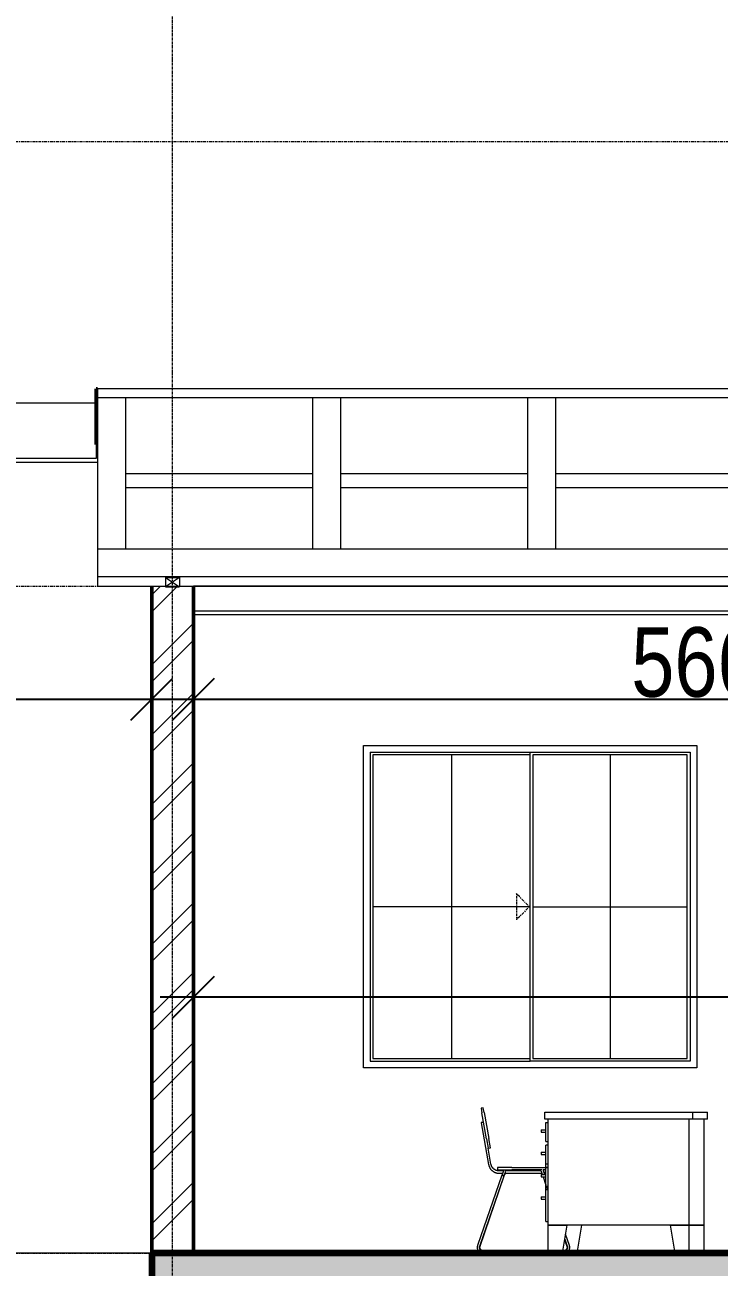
# Model space of a CAD drawing. Header units: millimetres. Extents: x -35190 to 411743, y -233114 to 23872.
# Drawn here: x 103382 to 107133, y -212861 to -206156 of the extents above; entities that cross this region are included whole.
import ezdxf

# ---------------------------------------------------------------- set-up
doc = ezdxf.new("R2010")
doc.units = ezdxf.units.MM
doc.linetypes.add('Centre', pattern=[31.75, 6.35, -4.7625, 15.875, -4.7625])
doc.linetypes.add('Grid Line', pattern=[22.225, 12.7, -3.175, 3.175, -3.175])
for name, color, linetype, lineweight in [('A-ANNO-DIMS', 211, 'Continuous', 9), ('A-DETL-GENF', 92, 'Continuous', 18), ('A-DETL-THIN', 151, 'Continuous', 18), ('A-FLOR-LEVL', 51, 'Continuous', 18), ('A-GLAZ', 151, 'Continuous', 18), ('A-ROOF', 132, 'Continuous', 18), ('A-WALL', 113, 'Continuous', 18), ('A-WALL-PATT', 111, 'Continuous', 18), ('I-FURN', 30, 'Continuous', 18), ('S-GRID', 1, 'Continuous', 9)]:
    doc.layers.add(name, color=color, linetype=linetype, lineweight=lineweight)
doc.styles.add('Arial_3', font='arial.ttf', dxfattribs={"width": 0.8, "height": 375})
doc.dimstyles.new('main_4_5mm', dxfattribs={"dimscale": 304.8, "dimtxt": 382.597275, "dimasz": 0.738189, "dimexe": 0.590551, "dimexo": 0.0625, "dimgap": 0.024606, "dimtad": 1, "dimdec": 0, "dimzin": 0, "dimdsep": 46, "dimtxsty": 'Arial_3', "dimblk1": 'OBLIQUE', "dimblk2": 'OBLIQUE', "dimsah": 1, "dimcen": 0.09, "dimdle": 0.590551, "dimazin": 0, "dimtfac": 1, "dimtdec": 4, "dimtix": 1, "dimtmove": 0, "dimatfit": 3, "dimfxl": 0.590551, "dimfxlon": 1, "dimtvp": 1, "dimtolj": 1, "dimtzin": 0, "dimarcsym": 2})

# ---------------------------------------------------------------- blocks, each defined once
blk = doc.blocks.new('Sliding - 2L - SL1_8 X 1_8-417365-Section 3')
at = {"layer": 'A-GLAZ'}
for p, q in [((-7715.1, 3154), (-7715.1, 1486)), ((-7715.1, 3154), (-6851.1, 3154)), ((-6851.1, 1486), (-6851.1, 3154)), ((-6851.1, 3154), (-5987.1, 3154)), ((-5987.1, 3154), (-5987.1, 1486)), ((-7700.1, 3139), (-7700.1, 1501)), ((-6851.1, 3139), (-7700.1, 3139)), ((-7275.6, 3139), (-7275.6, 1501)), ((-6836, 3138.9), (-6836, 1501.1)), ((-6002.2, 3138.9), (-6836, 3138.9)), ((-6419.1, 3138.9), (-6419.1, 1501.1)), ((-6002.2, 1501.1), (-6002.2, 3138.9)), ((-6854.9, 2320), (-7700.1, 2320)), ((-6836, 2320), (-6002.2, 2320)), ((-7715.1, 1486), (-6851.1, 1486)), ((-7700.1, 1501), (-6851.1, 1501)), ((-5987.1, 1486), (-6851.1, 1486)), ((-6836, 1501.1), (-6002.2, 1501.1))]:
    blk.add_line(p, q, dxfattribs=at)
at = {"layer": 'A-GLAZ', "linetype": 'Centre'}
for p, q in [((-6854.9, 2320), (-6925.6, 2390.7)), ((-6925.6, 2390.7), (-6925.6, 2249.3)), ((-6854.9, 2320), (-6925.6, 2249.3))]:
    blk.add_line(p, q, dxfattribs=at)
blk = doc.blocks.new('M_Chair-Stacking - M_Chair-Stacking-V72-Section 3')
at = {"layer": 'I-FURN'}
for p, q in [((23942.8, 8377.5), (23940.6, 8371.1)), ((23942.8, 8377.5), (23940.6, 8371.1)), ((23952.6, 8367), (23954.8, 8373.4)), ((23952.6, 8367), (23954.8, 8373.4)), ((24171.8, 8375.5), (24170.3, 8379.7)), ((24273.2, 7950), (24274.5, 7950))]:
    blk.add_line(p, q, dxfattribs=at)
at = {"layer": 'I-FURN', "flags": 128}
for points in [[(23868.7, 8429), (23869.1, 8426.8), (23869.7, 8424.6), (23870.3, 8422.4), (23871, 8420.2), (23871.8, 8418), (23872.7, 8415.9), (23873.6, 8413.9), (23874.7, 8411.8), (23875.8, 8409.8), (23877, 8407.9), (23878.3, 8406), (23879.6, 8404.2), (23881, 8402.4), (23882.5, 8400.6), (23884.1, 8399), (23885.7, 8397.4), (23887.4, 8395.8), (23889.2, 8394.4), (23891, 8393), (23892.9, 8391.7), (23894.8, 8390.4), (23896.7, 8389.2), (23898.8, 8388.2), (23900.8, 8387.2), (23902.9, 8386.2), (23905, 8385.4), (23907.2, 8384.6), (23909.4, 8384), (23911.6, 8383.4), (23913.8, 8382.9), (23916.1, 8382.5), (23918.3, 8382.2), (23920.6, 8382), (23922.9, 8381.8), (23925, 8381.8)], [(23868.7, 8429), (23869.1, 8426.8), (23869.7, 8424.6), (23870.3, 8422.4), (23871, 8420.2), (23871.8, 8418), (23872.7, 8415.9), (23873.6, 8413.9), (23874.7, 8411.8), (23875.8, 8409.8), (23877, 8407.9), (23878.3, 8406), (23879.6, 8404.2), (23881, 8402.4), (23882.5, 8400.6), (23884.1, 8399), (23885.7, 8397.4), (23887.4, 8395.8), (23889.2, 8394.4), (23891, 8393), (23892.9, 8391.7), (23894.8, 8390.4), (23896.7, 8389.2), (23898.8, 8388.2), (23900.8, 8387.2), (23902.9, 8386.2), (23905, 8385.4), (23907.2, 8384.6), (23909.4, 8384), (23911.6, 8383.4), (23913.8, 8382.9), (23916.1, 8382.5), (23918.3, 8382.2), (23920.6, 8382), (23922.9, 8381.8), (23925, 8381.8)], [(23944.3, 8382), (23944.1, 8381.3), (23943.8, 8380.6), (23943.6, 8379.8), (23943.3, 8379.1), (23943.1, 8378.4), (23942.8, 8377.7), (23942.8, 8377.5)], [(23942.8, 8377.5), (23943, 8378.2), (23943.3, 8378.9), (23943.5, 8379.7), (23943.8, 8380.4), (23944, 8381.1), (23944.2, 8381.8)], [(23949, 8395.5), (23948.9, 8395.5), (23948.9, 8395.5), (23948.9, 8395.4), (23948.9, 8395.3), (23948.8, 8395.2), (23948.8, 8395), (23948.7, 8394.8), (23948.6, 8394.6)], [(23948.6, 8394.5), (23948.7, 8394.8), (23948.8, 8394.9), (23948.8, 8395.1), (23948.9, 8395.3), (23948.9, 8395.4), (23948.9, 8395.4), (23948.9, 8395.5), (23949, 8395.5)], [(23949, 8395.5), (23949, 8395.8), (23949.1, 8396), (23949.2, 8396.2), (23949.4, 8396.4)], [(23954.7, 8399.8), (23955, 8399.8), (23955.2, 8399.8), (23955.5, 8399.8), (23955.7, 8399.8), (23956, 8399.7), (23956.2, 8399.7), (23956.5, 8399.6), (23956.7, 8399.6), (23957, 8399.5), (23957, 8399.5)], [(23957, 8399.5), (23957.3, 8399.4), (23957.5, 8399.3), (23957.7, 8399.2), (23958, 8399.1), (23958.2, 8398.9), (23958.4, 8398.8), (23958.6, 8398.7), (23958.8, 8398.5), (23959, 8398.4), (23959.1, 8398.3)], [(23957.2, 8380.4), (23957.4, 8381), (23957.6, 8381.7)], [(23957.7, 8381.9), (23957.5, 8381.2), (23957.3, 8380.6)], [(24158.1, 8376.2), (24157.8, 8377.2), (24157.4, 8378.1), (24157.1, 8379), (24156.8, 8379.8), (24156.5, 8380.7), (24156.2, 8381.5)], [(24156.3, 8381.5), (24156.5, 8380.8), (24156.7, 8380.1), (24157, 8379.4), (24157.2, 8378.7), (24157.5, 8378), (24157.7, 8377.2), (24158, 8376.5), (24158.2, 8375.8), (24158.3, 8375.6)], [(24163.8, 8398.5), (24163.9, 8398.3), (24164, 8398.1), (24164.1, 8397.8), (24164.1, 8397.7)], [(24164.7, 8395.9), (24164.6, 8396.3), (24164.5, 8396.5), (24164.5, 8396.8), (24164.4, 8397), (24164.3, 8397.2), (24164.3, 8397.4), (24164.2, 8397.5), (24164.2, 8397.6), (24164.1, 8397.7), (24164.1, 8397.7), (24164.1, 8397.7)], [(24164.1, 8397.7), (24164.1, 8397.7), (24164.1, 8397.7), (24164.2, 8397.6), (24164.2, 8397.4), (24164.3, 8397.3), (24164.4, 8397.1), (24164.4, 8396.8), (24164.5, 8396.5), (24164.6, 8396.2), (24164.8, 8395.9)], [(24165.2, 8394.6), (24165.4, 8394.1), (24165.6, 8393.6), (24165.7, 8393), (24165.9, 8392.4), (24166.2, 8391.8), (24166.4, 8391.1), (24166.6, 8390.5), (24166.9, 8389.8), (24167.1, 8389), (24167.4, 8388.3), (24167.6, 8387.5), (24167.9, 8386.7), (24168.2, 8385.9), (24168.5, 8385), (24168.8, 8384.2), (24169.1, 8383.3), (24169.4, 8382.4), (24169.7, 8381.5), (24170, 8380.6), (24170.3, 8379.7), (24170.6, 8378.8), (24171, 8377.8), (24171.3, 8376.9), (24171.6, 8375.9)], [(24170.3, 8379.7), (24170, 8380.5), (24169.8, 8381.2), (24169.6, 8381.9), (24169.3, 8382.6), (24169.1, 8383.3), (24168.8, 8384), (24168.6, 8384.7), (24168.4, 8385.4), (24168.1, 8386.1), (24167.9, 8386.7), (24167.7, 8387.4), (24167.4, 8388.1), (24167.2, 8388.7), (24167, 8389.3), (24166.8, 8389.9), (24166.6, 8390.5), (24166.4, 8391.1), (24166.2, 8391.6), (24166, 8392.1), (24165.9, 8392.7), (24165.7, 8393.1), (24165.5, 8393.6), (24165.4, 8394.1), (24165.2, 8394.5)], [(23957, 8379.9), (23956.8, 8379.2), (23956.6, 8378.5), (23956.3, 8377.8), (23956.1, 8377.1), (23955.8, 8376.4), (23955.6, 8375.7), (23955.3, 8375), (23955.1, 8374.3), (23954.9, 8373.6), (23954.8, 8373.4)], [(23954.8, 8373.4), (23955, 8374.1), (23955.3, 8374.8), (23955.5, 8375.5), (23955.8, 8376.2), (23956, 8377), (23956.3, 8377.7), (23956.5, 8378.4), (23956.7, 8379), (23957, 8379.7)], [(23808.7, 7992.2), (23808.3, 7991), (23807.9, 7989.8), (23807.6, 7988.5), (23807.4, 7987.3), (23807.2, 7986), (23807, 7984.8), (23806.9, 7983.5), (23806.9, 7982.2), (23806.9, 7980.9), (23807, 7979.7), (23807.1, 7978.4), (23807.2, 7977.2), (23807.4, 7975.9), (23807.7, 7974.7), (23808, 7973.4), (23808.4, 7972.2), (23808.8, 7971), (23809.2, 7969.8), (23809.7, 7968.7), (23810.3, 7967.5), (23810.9, 7966.4), (23811.5, 7965.3), (23812.2, 7964.2), (23812.9, 7963.2), (23813.7, 7962.2), (23814.5, 7961.2), (23815.3, 7960.2), (23816.2, 7959.3), (23817.1, 7958.4), (23818.1, 7957.6), (23819, 7956.8), (23820.1, 7956), (23821.1, 7955.3), (23822.2, 7954.6), (23823.3, 7954), (23823.5, 7953.8)], [(24275.2, 7950), (24276.5, 7950), (24277.7, 7950.1), (24279, 7950.2), (24280.2, 7950.4), (24281.5, 7950.6), (24282.7, 7950.9), (24284, 7951.2), (24285.2, 7951.6), (24286.4, 7952), (24287.6, 7952.5), (24288.7, 7953), (24289.9, 7953.6), (24291, 7954.2), (24292.1, 7954.8), (24293.1, 7955.5), (24294.2, 7956.3), (24295.2, 7957.1), (24296.1, 7957.9), (24297.1, 7958.7), (24298, 7959.6), (24298.8, 7960.6), (24299.7, 7961.5), (24300.5, 7962.5), (24301.2, 7963.5), (24301.9, 7964.6), (24302.6, 7965.7), (24303.2, 7966.8), (24303.8, 7967.9), (24304.3, 7969.1), (24304.8, 7970.2), (24305.2, 7971.4), (24305.6, 7972.6), (24305.9, 7973.9), (24306.2, 7975.1), (24306.5, 7976.4), (24306.7, 7977.6), (24306.8, 7978.9), (24306.9, 7980.1), (24306.9, 7981.4), (24306.9, 7982.7), (24306.9, 7983.9), (24306.8, 7985.2), (24306.6, 7986.5), (24306.4, 7987.7), (24306.1, 7989), (24305.8, 7990.2), (24305.4, 7991.4), (24305.2, 7992.2)], [(23824.4, 7953.4), (23825.5, 7952.8), (23826.7, 7952.3), (23827.9, 7951.9), (23829.1, 7951.5), (23830.3, 7951.1), (23831.5, 7950.8), (23832.8, 7950.5), (23834, 7950.3), (23835.3, 7950.2), (23836.6, 7950.1), (23837.8, 7950), (23838.6, 7950)], [(23828.8, 7952.3), (23830, 7951.8), (23831.2, 7951.4), (23832.5, 7951.1), (23833.7, 7950.8), (23834.9, 7950.5), (23836.2, 7950.3), (23837.5, 7950.2), (23838.6, 7950.1)], [(24275.7, 7950.1), (24277, 7950.2), (24278.2, 7950.4), (24279.5, 7950.6), (24280.7, 7950.9), (24282, 7951.2), (24283.2, 7951.6), (24284.4, 7952), (24285.5, 7952.5)]]:
    blk.add_lwpolyline(points, dxfattribs=at)
blk = doc.blocks.new('M_Chair-Stacking - M_Chair-Stacking-V73-Section 3')
at = {"layer": 'I-FURN'}
for p, q in [((23942.8, 8377.5), (23940.6, 8371.1)), ((23942.8, 8377.5), (23940.6, 8371.1)), ((23952.6, 8367), (23954.8, 8373.4)), ((23952.6, 8367), (23954.8, 8373.4)), ((24171.8, 8375.5), (24170.3, 8379.7))]:
    blk.add_line(p, q, dxfattribs=at)
at = {"layer": 'I-FURN', "flags": 128}
for points in [[(23868.7, 8429), (23869.1, 8426.8), (23869.7, 8424.6), (23870.3, 8422.4), (23871, 8420.2), (23871.8, 8418), (23872.7, 8415.9), (23873.6, 8413.9), (23874.7, 8411.8), (23875.8, 8409.8), (23877, 8407.9), (23878.3, 8406), (23879.6, 8404.2), (23881, 8402.4), (23882.5, 8400.6), (23884.1, 8399), (23885.7, 8397.4), (23887.4, 8395.8), (23889.2, 8394.4), (23891, 8393), (23892.9, 8391.7), (23894.8, 8390.4), (23896.7, 8389.2), (23898.8, 8388.2), (23900.8, 8387.2), (23902.9, 8386.2), (23905, 8385.4), (23907.2, 8384.6), (23909.4, 8384), (23911.6, 8383.4), (23913.8, 8382.9), (23916.1, 8382.5), (23918.3, 8382.2), (23920.6, 8382), (23922.9, 8381.8), (23925, 8381.8)], [(23868.7, 8429), (23869.1, 8426.8), (23869.7, 8424.6), (23870.3, 8422.4), (23871, 8420.2), (23871.8, 8418), (23872.7, 8415.9), (23873.6, 8413.9), (23874.7, 8411.8), (23875.8, 8409.8), (23877, 8407.9), (23878.3, 8406), (23879.6, 8404.2), (23881, 8402.4), (23882.5, 8400.6), (23884.1, 8399), (23885.7, 8397.4), (23887.4, 8395.8), (23889.2, 8394.4), (23891, 8393), (23892.9, 8391.7), (23894.8, 8390.4), (23896.7, 8389.2), (23898.8, 8388.2), (23900.8, 8387.2), (23902.9, 8386.2), (23905, 8385.4), (23907.2, 8384.6), (23909.4, 8384), (23911.6, 8383.4), (23913.8, 8382.9), (23916.1, 8382.5), (23918.3, 8382.2), (23920.6, 8382), (23922.9, 8381.8), (23925, 8381.8)], [(23944.3, 8382), (23944.1, 8381.3), (23943.8, 8380.6), (23943.6, 8379.8), (23943.3, 8379.1), (23943.1, 8378.4), (23942.8, 8377.7), (23942.8, 8377.5)], [(23942.8, 8377.5), (23943, 8378.2), (23943.3, 8378.9), (23943.5, 8379.7), (23943.8, 8380.4), (23944, 8381.1), (23944.2, 8381.8)], [(23949, 8395.5), (23948.9, 8395.5), (23948.9, 8395.5), (23948.9, 8395.4), (23948.9, 8395.3), (23948.8, 8395.2), (23948.8, 8395), (23948.7, 8394.8), (23948.6, 8394.6)], [(23948.6, 8394.5), (23948.7, 8394.8), (23948.8, 8394.9), (23948.8, 8395.1), (23948.9, 8395.3), (23948.9, 8395.4), (23948.9, 8395.4), (23948.9, 8395.5), (23949, 8395.5)], [(23949, 8395.5), (23949, 8395.8), (23949.1, 8396), (23949.2, 8396.2), (23949.4, 8396.4)], [(23954.7, 8399.8), (23955, 8399.8), (23955.2, 8399.8), (23955.5, 8399.8), (23955.7, 8399.8), (23956, 8399.7), (23956.2, 8399.7), (23956.5, 8399.6), (23956.7, 8399.6), (23957, 8399.5), (23957, 8399.5)], [(23957, 8399.5), (23957.3, 8399.4), (23957.5, 8399.3), (23957.7, 8399.2), (23958, 8399.1), (23958.2, 8398.9), (23958.4, 8398.8), (23958.6, 8398.7), (23958.8, 8398.5), (23959, 8398.4), (23959.1, 8398.3)], [(23957.2, 8380.4), (23957.4, 8381), (23957.6, 8381.7)], [(23957.7, 8381.9), (23957.5, 8381.2), (23957.3, 8380.6)], [(24158.1, 8376.2), (24157.8, 8377.2), (24157.4, 8378.1), (24157.1, 8379), (24156.8, 8379.8), (24156.5, 8380.7), (24156.2, 8381.5)], [(24156.3, 8381.5), (24156.5, 8380.8), (24156.7, 8380.1), (24157, 8379.4), (24157.2, 8378.7), (24157.5, 8378), (24157.7, 8377.2), (24158, 8376.5), (24158.2, 8375.8), (24158.3, 8375.6)], [(24163.8, 8398.5), (24163.9, 8398.3), (24164, 8398.1), (24164.1, 8397.8), (24164.1, 8397.7)], [(24164.7, 8395.9), (24164.6, 8396.3), (24164.5, 8396.5), (24164.5, 8396.8), (24164.4, 8397), (24164.3, 8397.2), (24164.3, 8397.4), (24164.2, 8397.5), (24164.2, 8397.6), (24164.1, 8397.7), (24164.1, 8397.7), (24164.1, 8397.7)], [(24164.1, 8397.7), (24164.1, 8397.7), (24164.1, 8397.7), (24164.2, 8397.6), (24164.2, 8397.4), (24164.3, 8397.3), (24164.4, 8397.1), (24164.4, 8396.8), (24164.5, 8396.5), (24164.6, 8396.2), (24164.8, 8395.9)], [(24165.2, 8394.6), (24165.4, 8394.1), (24165.6, 8393.6), (24165.7, 8393), (24165.9, 8392.4), (24166.2, 8391.8), (24166.4, 8391.1), (24166.6, 8390.5), (24166.9, 8389.8), (24167.1, 8389), (24167.4, 8388.3), (24167.6, 8387.5), (24167.9, 8386.7), (24168.2, 8385.9), (24168.5, 8385), (24168.8, 8384.2), (24169.1, 8383.3), (24169.4, 8382.4), (24169.7, 8381.5), (24170, 8380.6), (24170.3, 8379.7), (24170.6, 8378.8), (24171, 8377.8), (24171.3, 8376.9), (24171.6, 8375.9)], [(24170.3, 8379.7), (24170, 8380.5), (24169.8, 8381.2), (24169.6, 8381.9), (24169.3, 8382.6), (24169.1, 8383.3), (24168.8, 8384), (24168.6, 8384.7), (24168.4, 8385.4), (24168.1, 8386.1), (24167.9, 8386.7), (24167.7, 8387.4), (24167.4, 8388.1), (24167.2, 8388.7), (24167, 8389.3), (24166.8, 8389.9), (24166.6, 8390.5), (24166.4, 8391.1), (24166.2, 8391.6), (24166, 8392.1), (24165.9, 8392.7), (24165.7, 8393.1), (24165.5, 8393.6), (24165.4, 8394.1), (24165.2, 8394.5)], [(23957, 8379.9), (23956.8, 8379.2), (23956.6, 8378.5), (23956.3, 8377.8), (23956.1, 8377.1), (23955.8, 8376.4), (23955.6, 8375.7), (23955.3, 8375), (23955.1, 8374.3), (23954.9, 8373.6), (23954.8, 8373.4)], [(23954.8, 8373.4), (23955, 8374.1), (23955.3, 8374.8), (23955.5, 8375.5), (23955.8, 8376.2), (23956, 8377), (23956.3, 8377.7), (23956.5, 8378.4), (23956.7, 8379), (23957, 8379.7)], [(23808.7, 7992.2), (23808.3, 7991), (23807.9, 7989.8), (23807.6, 7988.5), (23807.4, 7987.3), (23807.2, 7986), (23807, 7984.8), (23806.9, 7983.5), (23806.9, 7982.2), (23806.9, 7980.9), (23807, 7979.7), (23807.1, 7978.4), (23807.2, 7977.2), (23807.4, 7975.9), (23807.7, 7974.7), (23808, 7973.4), (23808.4, 7972.2), (23808.8, 7971), (23809.2, 7969.8), (23809.7, 7968.7), (23810.3, 7967.5), (23810.9, 7966.4), (23811.5, 7965.3), (23812.2, 7964.2), (23812.9, 7963.2), (23813.7, 7962.2), (23814.5, 7961.2), (23815.3, 7960.2), (23816.2, 7959.3), (23817.1, 7958.4), (23818.1, 7957.6), (23819, 7956.8), (23820.1, 7956), (23821.1, 7955.3), (23822.2, 7954.6), (23823.3, 7954), (23823.5, 7953.8)], [(23824.4, 7953.4), (23825.5, 7952.8), (23826.7, 7952.3), (23827.9, 7951.9), (23829.1, 7951.5), (23830.3, 7951.1), (23831.5, 7950.8), (23832.8, 7950.5), (23834, 7950.3), (23835.3, 7950.2), (23836.6, 7950.1), (23837.8, 7950), (23838.6, 7950)], [(23828.8, 7952.3), (23830, 7951.8), (23831.2, 7951.4), (23832.5, 7951.1), (23833.7, 7950.8), (23834.9, 7950.5), (23836.2, 7950.3), (23837.5, 7950.2), (23838.6, 7950.1)]]:
    blk.add_lwpolyline(points, dxfattribs=at)
blk = doc.blocks.new('M_Desk - 1525 x 762mm 2-V77-Section 3')
at = {"layer": 'I-FURN'}
for p, q in [((24171.6, 8712), (24971.7, 8712)), ((24171.6, 8673.9), (24171.6, 8712)), ((24971.7, 8673.9), (24171.6, 8673.9)), ((24178, 8552.9), (24178, 8654.9)), ((24178, 8654.9), (24190.7, 8654.9)), ((24190.7, 8102), (24190.7, 8673.9)), ((24952.7, 8102), (24952.7, 8673.9)), ((24971.7, 8673.9), (24971.7, 8712)), ((24152.6, 8616.8), (24178, 8616.8)), ((24152.6, 8616.8), (24152.6, 8604.1)), ((24152.6, 8604.1), (24178, 8604.1)), ((24178, 8552.9), (24190.7, 8552.9)), ((24178, 8534.2), (24190.7, 8534.2)), ((24178, 8432.2), (24178, 8533.8)), ((24190.7, 8533.8), (24178, 8533.8)), ((24152.6, 8496.1), (24178, 8496.1)), ((24152.6, 8496.1), (24152.6, 8483.4)), ((24152.6, 8483.4), (24178, 8483.4)), ((24178, 8413.2), (24178, 8432.2)), ((24178, 8432.2), (24190.7, 8432.2)), ((24178, 8311.5), (24178, 8413.1)), ((24190.7, 8413.1), (24178, 8413.1)), ((24152.6, 8375.5), (24178, 8375.5)), ((24152.6, 8375.5), (24152.6, 8362.8)), ((24152.6, 8362.8), (24178, 8362.8)), ((24152.6, 8254.8), (24178, 8254.8)), ((24152.6, 8254.8), (24152.6, 8242.1)), ((24178, 8292.5), (24178, 8311.5)), ((24178, 8311.5), (24190.7, 8311.5)), ((24178, 8121.1), (24178, 8292.5)), ((24190.7, 8292.5), (24178, 8292.5)), ((24152.6, 8242.1), (24178, 8242.1)), ((24178, 8121.1), (24190.7, 8121.1)), ((24190.7, 7950), (24190.7, 8102)), ((24190.7, 8102), (24292.3, 8102)), ((24952.7, 8102), (24190.7, 8102)), ((24266.9, 7950), (24292.3, 8102)), ((24876.5, 7950), (24851.1, 8102)), ((24851.1, 8102), (24952.7, 8102)), ((24952.7, 7950), (24952.7, 8102))]:
    blk.add_line(p, q, dxfattribs=at)
blk = doc.blocks.new('M_Desk - 1525 x 762mm 2-V78-Section 3')
at = {"layer": 'I-FURN'}
for p, q in [((24971.7, 8712), (25051.7, 8712)), ((25051.7, 8673.9), (24971.7, 8673.9)), ((25032.7, 8102), (25032.7, 8673.9)), ((25051.7, 8673.9), (25051.7, 8712)), ((24346.9, 7950), (24372.3, 8102)), ((24952.7, 8102), (25032.7, 8102)), ((25032.7, 8102), (24952.7, 8102)), ((25032.7, 7950), (25032.7, 8102)), ((24270.7, 7962.7), (24270.7, 7972.3)), ((24956.5, 7950), (24952.7, 7972.3))]:
    blk.add_line(p, q, dxfattribs=at)
blk = doc.blocks.new('M_Chair-Stacking - M_Chair-Stacking-V81-Section 3')
at = {"layer": 'I-FURN'}
for p, q in [((23839.9, 8734.7), (23828, 8732.7)), ((23828, 8732.7), (23832.4, 8707.6)), ((23844.3, 8709.7), (23839.9, 8734.7)), ((23841.3, 8657.6), (23828.8, 8655.4)), ((23828.8, 8655.4), (23829.1, 8653.7)), ((23841.6, 8656), (23829.1, 8653.7)), ((23829.1, 8653.7), (23868.7, 8429)), ((23857.3, 8566.9), (23832.4, 8707.6)), ((23844.3, 8709.7), (23869.1, 8569)), ((23857.3, 8566.9), (23866.1, 8516.9)), ((23866.1, 8516.9), (23877.9, 8519)), ((23881.2, 8431.2), (23866.1, 8516.9)), ((23877.9, 8519), (23869.1, 8569)), ((23917.2, 8413.2), (23917.2, 8400.5)), ((23993.4, 8413.2), (23917.2, 8413.2)), ((23917.2, 8400.5), (23993.4, 8400.5)), ((23948.9, 8394.5), (23925, 8394.5)), ((23925, 8381.8), (23944.5, 8381.8)), ((23956.8, 8381.8), (24156.5, 8381.8)), ((24152, 8394.5), (23961.7, 8394.5)), ((23993.4, 8413.2), (24190.7, 8413.2)), ((24155.4, 8400.5), (23993.4, 8400.5)), ((24178, 8400.5), (24162.1, 8400.5)), ((23940.5, 8371.2), (23808.7, 7992.2)), ((23820.7, 7988), (23952.5, 8367)), ((23822.6, 7987.9), (23952.6, 8367)), ((23942.8, 8377.5), (23940.6, 8371.1)), ((23942.8, 8377.5), (23940.6, 8371.1)), ((23943.9, 8370), (23942.7, 8370.4)), ((23945.4, 8369.5), (23945.1, 8369.6)), ((23945.4, 8369.5), (23946.6, 8369.1)), ((23947.8, 8368.6), (23946.6, 8369.1)), ((23947.9, 8368.7), (23949.2, 8368.2)), ((23951.9, 8367.2), (23949.3, 8368.1)), ((23950.3, 8367.8), (23952.5, 8367.1)), ((23952.6, 8367), (23954.8, 8373.4)), ((23952.6, 8367), (23954.8, 8373.4)), ((24162.7, 8362.8), (24178, 8318.2)), ((24162.7, 8362.8), (24178, 8319)), ((24171.8, 8375.5), (24170.3, 8379.7)), ((24178, 8357.6), (24176.2, 8362.8)), ((24180.6, 8311.6), (24187.2, 8292.5)), ((24305.2, 7992.2), (24284.1, 8052.9)), ((24279.1, 8023.2), (24291.2, 7987.9)), ((24279.7, 8026.8), (24293.2, 7988)), ((24190.7, 7962.7), (23838.6, 7962.7)), ((24275.2, 7962.7), (24269, 7962.7)), ((24273.2, 7950), (24274.5, 7950))]:
    blk.add_line(p, q, dxfattribs=at)
at = {"layer": 'I-FURN', "flags": 128}
for points in [[(23868.7, 8429), (23869.1, 8426.8), (23869.7, 8424.6), (23870.3, 8422.4), (23871, 8420.2), (23871.8, 8418), (23872.7, 8415.9), (23873.6, 8413.9), (23874.7, 8411.8), (23875.8, 8409.8), (23877, 8407.9), (23878.3, 8406), (23879.6, 8404.2), (23881, 8402.4), (23882.5, 8400.6), (23884.1, 8399), (23885.7, 8397.4), (23887.4, 8395.8), (23889.2, 8394.4), (23891, 8393), (23892.9, 8391.7), (23894.8, 8390.4), (23896.7, 8389.2), (23898.8, 8388.2), (23900.8, 8387.2), (23902.9, 8386.2), (23905, 8385.4), (23907.2, 8384.6), (23909.4, 8384), (23911.6, 8383.4), (23913.8, 8382.9), (23916.1, 8382.5), (23918.3, 8382.2), (23920.6, 8382), (23922.9, 8381.8), (23925, 8381.8)], [(23868.7, 8429), (23869.1, 8426.8), (23869.7, 8424.6), (23870.3, 8422.4), (23871, 8420.2), (23871.8, 8418), (23872.7, 8415.9), (23873.6, 8413.9), (23874.7, 8411.8), (23875.8, 8409.8), (23877, 8407.9), (23878.3, 8406), (23879.6, 8404.2), (23881, 8402.4), (23882.5, 8400.6), (23884.1, 8399), (23885.7, 8397.4), (23887.4, 8395.8), (23889.2, 8394.4), (23891, 8393), (23892.9, 8391.7), (23894.8, 8390.4), (23896.7, 8389.2), (23898.8, 8388.2), (23900.8, 8387.2), (23902.9, 8386.2), (23905, 8385.4), (23907.2, 8384.6), (23909.4, 8384), (23911.6, 8383.4), (23913.8, 8382.9), (23916.1, 8382.5), (23918.3, 8382.2), (23920.6, 8382), (23922.9, 8381.8), (23925, 8381.8)], [(23888.5, 8413.5), (23887.6, 8414.9), (23886.6, 8416.4), (23885.8, 8418), (23885, 8419.6), (23884.2, 8421.2), (23883.5, 8422.8), (23882.9, 8424.5), (23882.4, 8426.2), (23881.9, 8427.9), (23881.5, 8429.6), (23881.2, 8431.2)], [(23925, 8394.5), (23923.2, 8394.5), (23921.4, 8394.6), (23919.6, 8394.8), (23917.9, 8395.1), (23916.1, 8395.4), (23914.4, 8395.8), (23912.7, 8396.2), (23911, 8396.8), (23909.3, 8397.3), (23907.7, 8398), (23906, 8398.7), (23904.4, 8399.5), (23902.9, 8400.4), (23901.3, 8401.3), (23899.9, 8402.3), (23898.4, 8403.3), (23897, 8404.4), (23895.7, 8405.5), (23894.3, 8406.7), (23893.1, 8408), (23891.9, 8409.3), (23890.7, 8410.6), (23889.6, 8412), (23888.5, 8413.5)], [(23949, 8395.5), (23948.9, 8395.5), (23948.9, 8395.5), (23948.9, 8395.4), (23948.9, 8395.3), (23948.8, 8395.2), (23948.8, 8395), (23948.7, 8394.8), (23948.6, 8394.6), (23948.6, 8394.4), (23948.5, 8394.1), (23948.4, 8393.8), (23948.3, 8393.5), (23948.1, 8393.1), (23948, 8392.8), (23947.9, 8392.4), (23947.7, 8391.9), (23947.6, 8391.5), (23947.4, 8391), (23947.3, 8390.6), (23947.1, 8390), (23946.9, 8389.5), (23946.7, 8389), (23946.5, 8388.4), (23946.3, 8387.8), (23946.1, 8387.2), (23945.9, 8386.6), (23945.7, 8386), (23945.5, 8385.3), (23945.2, 8384.7), (23945, 8384), (23944.8, 8383.3), (23944.5, 8382.7), (23944.3, 8382), (23944.1, 8381.3), (23943.8, 8380.6), (23943.6, 8379.8), (23943.3, 8379.1), (23943.1, 8378.4), (23942.8, 8377.7), (23942.8, 8377.5)], [(23942.8, 8377.5), (23943, 8378.2), (23943.3, 8378.9), (23943.5, 8379.7), (23943.8, 8380.4), (23944, 8381.1), (23944.2, 8381.8)], [(23948.6, 8394.5), (23948.7, 8394.8), (23948.8, 8394.9), (23948.8, 8395.1), (23948.9, 8395.3), (23948.9, 8395.4), (23948.9, 8395.4), (23948.9, 8395.5), (23949, 8395.5)], [(23949, 8395.5), (23949, 8395.8), (23949.1, 8396), (23949.2, 8396.2), (23949.4, 8396.4)], [(23954.7, 8399.8), (23955, 8399.8), (23955.2, 8399.8), (23955.5, 8399.8), (23955.7, 8399.8), (23956, 8399.7), (23956.2, 8399.7), (23956.5, 8399.6), (23956.7, 8399.6), (23957, 8399.5), (23957, 8399.5)], [(23954.8, 8373.4), (23955, 8374.1), (23955.3, 8374.8), (23955.5, 8375.5), (23955.8, 8376.2), (23956, 8377), (23956.3, 8377.7), (23956.5, 8378.4), (23956.7, 8379), (23957, 8379.7), (23957.2, 8380.4), (23957.4, 8381), (23957.6, 8381.7), (23957.9, 8382.3), (23958.1, 8382.9), (23958.3, 8383.5), (23958.5, 8384.1), (23958.7, 8384.7), (23958.9, 8385.3), (23959, 8385.8), (23959.2, 8386.3), (23959.4, 8386.8), (23959.6, 8387.3), (23959.7, 8387.7), (23959.9, 8388.1), (23960, 8388.5), (23960.1, 8388.9), (23960.2, 8389.3), (23960.3, 8389.6), (23960.5, 8389.9), (23960.5, 8390.2), (23960.6, 8390.4), (23960.7, 8390.6), (23960.8, 8390.8), (23960.8, 8391), (23960.9, 8391.1), (23960.9, 8391.2), (23960.9, 8391.3), (23961, 8391.4), (23961, 8391.4)], [(23957.7, 8381.9), (23957.5, 8381.2), (23957.3, 8380.6), (23957, 8379.9), (23956.8, 8379.2), (23956.6, 8378.5), (23956.3, 8377.8), (23956.1, 8377.1), (23955.8, 8376.4), (23955.6, 8375.7), (23955.3, 8375), (23955.1, 8374.3), (23954.9, 8373.6), (23954.8, 8373.4)], [(23957, 8399.5), (23957.3, 8399.4), (23957.5, 8399.3), (23957.7, 8399.2), (23958, 8399.1), (23958.2, 8398.9), (23958.4, 8398.8), (23958.6, 8398.7), (23958.8, 8398.5), (23959, 8398.4), (23959.1, 8398.3)], [(24152.1, 8393.6), (24152.1, 8393.6), (24152.1, 8393.6), (24152.1, 8393.5), (24152.2, 8393.4), (24152.2, 8393.3), (24152.3, 8393.1), (24152.3, 8392.9), (24152.4, 8392.7), (24152.5, 8392.5), (24152.6, 8392.2), (24152.7, 8391.9), (24152.8, 8391.6), (24152.9, 8391.2), (24153, 8390.9), (24153.2, 8390.5), (24153.3, 8390.1), (24153.5, 8389.6), (24153.6, 8389.2), (24153.8, 8388.7), (24154, 8388.2), (24154.2, 8387.6), (24154.3, 8387.1), (24154.5, 8386.5), (24154.7, 8385.9), (24154.9, 8385.3), (24155.2, 8384.7), (24155.4, 8384.1), (24155.6, 8383.5), (24155.8, 8382.8), (24156, 8382.1), (24156.3, 8381.5), (24156.5, 8380.8), (24156.7, 8380.1), (24157, 8379.4), (24157.2, 8378.7), (24157.5, 8378), (24157.7, 8377.2), (24158, 8376.5), (24158.2, 8375.8), (24158.3, 8375.6)], [(24158.1, 8376.2), (24157.8, 8377.2), (24157.4, 8378.1), (24157.1, 8379), (24156.8, 8379.8), (24156.5, 8380.7), (24156.2, 8381.5)], [(24163.8, 8398.5), (24163.9, 8398.3), (24164, 8398.1), (24164.1, 8397.8), (24164.1, 8397.7)], [(24170.3, 8379.7), (24170, 8380.5), (24169.8, 8381.2), (24169.6, 8381.9), (24169.3, 8382.6), (24169.1, 8383.3), (24168.8, 8384), (24168.6, 8384.7), (24168.4, 8385.4), (24168.1, 8386.1), (24167.9, 8386.7), (24167.7, 8387.4), (24167.4, 8388.1), (24167.2, 8388.7), (24167, 8389.3), (24166.8, 8389.9), (24166.6, 8390.5), (24166.4, 8391.1), (24166.2, 8391.6), (24166, 8392.1), (24165.9, 8392.7), (24165.7, 8393.1), (24165.5, 8393.6), (24165.4, 8394.1), (24165.2, 8394.5), (24165.1, 8394.9), (24165, 8395.3), (24164.8, 8395.6), (24164.7, 8395.9), (24164.6, 8396.3), (24164.5, 8396.5), (24164.5, 8396.8), (24164.4, 8397), (24164.3, 8397.2), (24164.3, 8397.4), (24164.2, 8397.5), (24164.2, 8397.6), (24164.1, 8397.7), (24164.1, 8397.7), (24164.1, 8397.7)], [(24164.1, 8397.7), (24164.1, 8397.7), (24164.1, 8397.7), (24164.2, 8397.6), (24164.2, 8397.4), (24164.3, 8397.3), (24164.4, 8397.1), (24164.4, 8396.8), (24164.5, 8396.5), (24164.6, 8396.2), (24164.8, 8395.9), (24164.9, 8395.5), (24165, 8395), (24165.2, 8394.6), (24165.4, 8394.1), (24165.6, 8393.6), (24165.7, 8393), (24165.9, 8392.4), (24166.2, 8391.8), (24166.4, 8391.1), (24166.6, 8390.5), (24166.9, 8389.8), (24167.1, 8389), (24167.4, 8388.3), (24167.6, 8387.5), (24167.9, 8386.7), (24168.2, 8385.9), (24168.5, 8385), (24168.8, 8384.2), (24169.1, 8383.3), (24169.4, 8382.4), (24169.7, 8381.5), (24170, 8380.6), (24170.3, 8379.7), (24170.6, 8378.8), (24171, 8377.8), (24171.3, 8376.9), (24171.6, 8375.9)], [(23808.7, 7992.2), (23808.3, 7991), (23807.9, 7989.8), (23807.6, 7988.5), (23807.4, 7987.3), (23807.2, 7986), (23807, 7984.8), (23806.9, 7983.5), (23806.9, 7982.2), (23806.9, 7980.9), (23807, 7979.7), (23807.1, 7978.4), (23807.2, 7977.2), (23807.4, 7975.9), (23807.7, 7974.7), (23808, 7973.4), (23808.4, 7972.2), (23808.8, 7971), (23809.2, 7969.8), (23809.7, 7968.7), (23810.3, 7967.5), (23810.9, 7966.4), (23811.5, 7965.3), (23812.2, 7964.2), (23812.9, 7963.2), (23813.7, 7962.2), (23814.5, 7961.2), (23815.3, 7960.2), (23816.2, 7959.3), (23817.1, 7958.4), (23818.1, 7957.6), (23819, 7956.8), (23820.1, 7956), (23821.1, 7955.3), (23822.2, 7954.6), (23823.3, 7954), (23824.4, 7953.4), (23825.5, 7952.8), (23826.7, 7952.3), (23827.9, 7951.9), (23829.1, 7951.5), (23830.3, 7951.1), (23831.5, 7950.8), (23832.8, 7950.5), (23834, 7950.3), (23835.3, 7950.2), (23836.6, 7950.1), (23837.8, 7950), (23838.6, 7950)], [(23838.6, 7962.7), (23837.9, 7962.7), (23837.1, 7962.8), (23836.4, 7962.8), (23835.6, 7962.9), (23834.9, 7963.1), (23834.1, 7963.2), (23833.4, 7963.4), (23832.7, 7963.7), (23831.9, 7963.9), (23831.2, 7964.2), (23830.5, 7964.5), (23829.8, 7964.9), (23829.2, 7965.2), (23828.5, 7965.6), (23827.9, 7966), (23827.3, 7966.5), (23826.7, 7966.9), (23826.1, 7967.4), (23825.5, 7967.9), (23825, 7968.5), (23824.5, 7969), (23824, 7969.6), (23823.5, 7970.2), (23823, 7970.8), (23822.6, 7971.5), (23822.2, 7972.1), (23821.8, 7972.8), (23821.5, 7973.5), (23821.2, 7974.1), (23820.9, 7974.8), (23820.6, 7975.6), (23820.4, 7976.3), (23820.2, 7977), (23820, 7977.8), (23819.9, 7978.5), (23819.8, 7979.3), (23819.7, 7980), (23819.6, 7980.8), (23819.6, 7981.5), (23819.6, 7982.3), (23819.6, 7983.1), (23819.7, 7983.8), (23819.8, 7984.6), (23819.9, 7985.3), (23820.1, 7986.1), (23820.3, 7986.8), (23820.5, 7987.5), (23820.7, 7988)], [(23831.2, 7965.2), (23830.5, 7965.6), (23829.9, 7966), (23829.3, 7966.5), (23828.7, 7966.9), (23828.1, 7967.4), (23827.5, 7967.9), (23827, 7968.5), (23826.5, 7969), (23826, 7969.6), (23825.5, 7970.2), (23825.1, 7970.8), (23824.6, 7971.5), (23824.2, 7972.1), (23823.9, 7972.8), (23823.5, 7973.5), (23823.2, 7974.1), (23822.9, 7974.8), (23822.6, 7975.6), (23822.4, 7976.3), (23822.2, 7977), (23822, 7977.8), (23821.9, 7978.5), (23821.8, 7979.3), (23821.7, 7980), (23821.6, 7980.8), (23821.6, 7981.5), (23821.6, 7982.3), (23821.7, 7983.1), (23821.7, 7983.8), (23821.8, 7984.6), (23821.9, 7985.3), (23822.1, 7986.1), (23822.3, 7986.8), (23822.5, 7987.5), (23822.6, 7987.9)], [(24275.2, 7950), (24276.5, 7950), (24277.7, 7950.1), (24279, 7950.2), (24280.2, 7950.4), (24281.5, 7950.6), (24282.7, 7950.9), (24284, 7951.2), (24285.2, 7951.6), (24286.4, 7952), (24287.6, 7952.5), (24288.7, 7953), (24289.9, 7953.6), (24291, 7954.2), (24292.1, 7954.8), (24293.1, 7955.5), (24294.2, 7956.3), (24295.2, 7957.1), (24296.1, 7957.9), (24297.1, 7958.7), (24298, 7959.6), (24298.8, 7960.6), (24299.7, 7961.5), (24300.5, 7962.5), (24301.2, 7963.5), (24301.9, 7964.6), (24302.6, 7965.7), (24303.2, 7966.8), (24303.8, 7967.9), (24304.3, 7969.1), (24304.8, 7970.2), (24305.2, 7971.4), (24305.6, 7972.6), (24305.9, 7973.9), (24306.2, 7975.1), (24306.5, 7976.4), (24306.7, 7977.6), (24306.8, 7978.9), (24306.9, 7980.1), (24306.9, 7981.4), (24306.9, 7982.7), (24306.9, 7983.9), (24306.8, 7985.2), (24306.6, 7986.5), (24306.4, 7987.7), (24306.1, 7989), (24305.8, 7990.2), (24305.4, 7991.4), (24305.2, 7992.2)], [(24293.2, 7988), (24293.4, 7987.3), (24293.6, 7986.6), (24293.8, 7985.8), (24294, 7985.1), (24294.1, 7984.3), (24294.2, 7983.6), (24294.2, 7982.8), (24294.2, 7982), (24294.2, 7981.3), (24294.2, 7980.5), (24294.1, 7979.8), (24294, 7979), (24293.9, 7978.2), (24293.8, 7977.5), (24293.6, 7976.8), (24293.4, 7976), (24293.1, 7975.3), (24292.8, 7974.6), (24292.5, 7973.9), (24292.2, 7973.2), (24291.9, 7972.5), (24291.5, 7971.9), (24291.1, 7971.2), (24290.6, 7970.6), (24290.2, 7970), (24289.7, 7969.4), (24289.2, 7968.8), (24288.7, 7968.3), (24288.1, 7967.8), (24287.5, 7967.3), (24287, 7966.8), (24286.3, 7966.3), (24285.7, 7965.9), (24285.1, 7965.5), (24284.4, 7965.1), (24283.7, 7964.7), (24283.1, 7964.4), (24282.4, 7964.1), (24281.6, 7963.8), (24280.9, 7963.6), (24280.2, 7963.4), (24279.5, 7963.2), (24278.7, 7963), (24278, 7962.9), (24277.2, 7962.8), (24276.4, 7962.7), (24275.7, 7962.7), (24275.2, 7962.7)], [(24291.2, 7987.9), (24291.4, 7987.2), (24291.6, 7986.5), (24291.8, 7985.7), (24292, 7985), (24292.1, 7984.2), (24292.2, 7983.5), (24292.2, 7982.7), (24292.2, 7981.9), (24292.2, 7981.2), (24292.2, 7980.4), (24292.1, 7979.7), (24292, 7978.9), (24291.9, 7978.2), (24291.7, 7977.4), (24291.5, 7976.7), (24291.3, 7975.9), (24291.1, 7975.2), (24290.8, 7974.5), (24290.5, 7973.8), (24290.2, 7973.1), (24289.8, 7972.5), (24289.4, 7971.8), (24289, 7971.2), (24288.6, 7970.5), (24288.1, 7969.9), (24287.6, 7969.3), (24287.1, 7968.8), (24286.6, 7968.2), (24286, 7967.7), (24285.5, 7967.2), (24284.9, 7966.7), (24284.3, 7966.3), (24283.6, 7965.8), (24283, 7965.4)], [(23828.8, 7952.3), (23830, 7951.8), (23831.2, 7951.4), (23832.5, 7951.1), (23833.7, 7950.8), (23834.9, 7950.5), (23836.2, 7950.3), (23837.5, 7950.2), (23838.6, 7950.1)], [(23840.7, 7962.7), (23839.9, 7962.7), (23839.1, 7962.8), (23838.4, 7962.8)], [(24275.1, 7962.8), (24274.3, 7962.7), (24273.6, 7962.7), (24273.2, 7962.7)], [(24275.7, 7950.1), (24277, 7950.2), (24278.2, 7950.4), (24279.5, 7950.6), (24280.7, 7950.9), (24282, 7951.2), (24283.2, 7951.6), (24284.4, 7952), (24285.5, 7952.5)]]:
    blk.add_lwpolyline(points, dxfattribs=at)
blk = doc.blocks.new('_Oblique')
at = {"color": 0, "linetype": 'ByBlock', "lineweight": -2}
blk.add_line((-0.5, -0.5), (0.5, 0.5), dxfattribs=at)
blk = doc.blocks.new('*D1388')
at = {"layer": 'A-ANNO-DIMS', "color": 0, "lineweight": -2, "transparency": 16777216}
for p, q in [((98217.7, -209957.7), (98217.7, -209616.7)), ((104067.7, -209957.7), (104067.7, -209616.7)), ((104247.7, -209796.7), (98037.7, -209796.7))]:
    blk.add_line(p, q, dxfattribs=at)
at = {"layer": 'Defpoints', "color": 0, "transparency": 16777216}
for p in [(98217.7, -209796.7), (98217.7, -209976.7), (104067.7, -209976.7)]:
    blk.add_point(p, dxfattribs=at)
at = {"layer": 'A-ANNO-DIMS', "color": 0, "lineweight": -2, "transparency": 16777216, "xscale": 224.9999999999999, "yscale": 224.9999999999999, "zscale": 224.9999999999999, "rotation": 180}
blk.add_blockref('_Oblique', (98217.7, -209796.7), dxfattribs=at)
at = {"layer": 'A-ANNO-DIMS', "color": 0, "lineweight": -2, "transparency": 16777216, "xscale": 224.9999999999999, "yscale": 224.9999999999999, "zscale": 224.9999999999999}
blk.add_blockref('_Oblique', (104067.7, -209796.7), dxfattribs=at)
at = {"layer": 'A-ANNO-DIMS', "color": 0, "transparency": 16777216, "insert": (101142.7, -209597.8), "char_height": 375, "width": 991.692, "attachment_point": 5, "style": 'Arial_3'}
blk.add_mtext('\\A1;5850', dxfattribs=at)
blk = doc.blocks.new('*D1390')
at = {"layer": 'A-ANNO-DIMS', "color": 0, "lineweight": -2, "transparency": 16777216}
for p, q in [((104292.7, -209957.7), (104292.7, -209616.7)), ((109955.2, -209957.7), (109955.2, -209616.7)), ((110135.2, -209796.7), (104112.7, -209796.7))]:
    blk.add_line(p, q, dxfattribs=at)
at = {"layer": 'Defpoints', "color": 0, "transparency": 16777216}
for p in [(104292.7, -209796.7), (104292.7, -209976.7), (109955.2, -209976.7)]:
    blk.add_point(p, dxfattribs=at)
at = {"layer": 'A-ANNO-DIMS', "color": 0, "lineweight": -2, "transparency": 16777216, "xscale": 224.9999999999999, "yscale": 224.9999999999999, "zscale": 224.9999999999999, "rotation": 180}
blk.add_blockref('_Oblique', (104292.7, -209796.7), dxfattribs=at)
at = {"layer": 'A-ANNO-DIMS', "color": 0, "lineweight": -2, "transparency": 16777216, "xscale": 224.9999999999999, "yscale": 224.9999999999999, "zscale": 224.9999999999999}
blk.add_blockref('_Oblique', (109955.2, -209796.7), dxfattribs=at)
at = {"layer": 'A-ANNO-DIMS', "color": 0, "transparency": 16777216, "insert": (107124, -209597.6), "char_height": 375, "width": 991.692, "attachment_point": 5, "style": 'Arial_3'}
blk.add_mtext('\\A1;5663', dxfattribs=at)
blk = doc.blocks.new('*D1391')
at = {"layer": 'A-ANNO-DIMS', "color": 0, "lineweight": -2, "transparency": 16777216}
for p, q in [((104292.7, -211565.6), (104292.7, -211224.6)), ((112992.7, -211565.6), (112992.7, -211224.6)), ((113172.7, -211404.6), (104112.7, -211404.6))]:
    blk.add_line(p, q, dxfattribs=at)
at = {"layer": 'Defpoints', "color": 0, "transparency": 16777216}
for p in [(104292.7, -211404.6), (104292.7, -211584.6), (112992.7, -211584.6)]:
    blk.add_point(p, dxfattribs=at)
at = {"layer": 'A-ANNO-DIMS', "color": 0, "lineweight": -2, "transparency": 16777216, "xscale": 224.9999999999999, "yscale": 224.9999999999999, "zscale": 224.9999999999999, "rotation": 180}
blk.add_blockref('_Oblique', (104292.7, -211404.6), dxfattribs=at)
at = {"layer": 'A-ANNO-DIMS', "color": 0, "lineweight": -2, "transparency": 16777216, "xscale": 224.9999999999999, "yscale": 224.9999999999999, "zscale": 224.9999999999999}
blk.add_blockref('_Oblique', (112992.7, -211404.6), dxfattribs=at)
at = {"layer": 'A-ANNO-DIMS', "color": 0, "transparency": 16777216, "insert": (108642.7, -211205.7), "char_height": 375, "width": 991.692, "attachment_point": 5, "style": 'Arial_3'}
blk.add_mtext('\\A1;8700', dxfattribs=at)

msp = doc.modelspace()

# ---------------------------------------------------------------- hatches: boundary and pattern name
at = {"layer": 'A-DETL-GENF'}
h = msp.add_hatch(dxfattribs=at)
h.set_pattern_fill('FP_3', style=0, pattern_type=2)
h.set_pattern_definition([(50, (95014.18, -213760.84), (191.2931, -16.7364), [20.003, -220.028]), (355, (95014.18, -213760.84), (-37.0045, 200.6095), [16.002, -176.022]), (100.451, (95030.13, -213762.23), (154.2901, 183.8728), [17, -186.995]), (46.184, (95014.18, -213707.5), (284.633, -44.1445), [30.004, -330.041]), (96.636, (95037.9, -213711.18), (249.2724, 259.7988), [25.499, -280.492]), (351.184, (95014.18, -213707.5), (249.275, 259.797), [24.003, -264.033]), (21, (95040.85, -213720.83), (159.19475, -107.37875), [20.002, -220.027]), (326, (95040.85, -213720.83), (64.8925, 193.3972), [16.002, -176.022]), (71.451, (95054.12, -213729.78), (224.0884, 86.0174), [17, -186.995]), (37.5, (95014.184, -213760.837), (3.24264, 88.78263), [8.801, -165.087, 8.801, -169.888, -176.689]), (37.5, (95014.184, -213760.837), (3.24264, 88.78263), [-352.577, 8.801, -167.888]), (7.5, (95014.18, -213760.84), (70.16022, 105.18966), [8.801, -93.078, 8.801, -161.087, -67.342]), (7.5, (95014.18, -213760.84), (70.16022, 105.18966), [-271.767, 8.801, -58.541]), (327.5, (94954.71, -213760.84), (142.37024, -6.01556), [8.801, -57.874, 8.801, -199.225, -276.034]), (327.5, (94954.71, -213760.84), (142.37024, -6.01556), [-274.701, 8.801, -267.233]), (317.5, (94928.04, -213760.84), (155.5355, 26.69786), [8.801, -77.876, 8.801, -129.349, -196.024]), (317.5, (94928.04, -213760.84), (155.5355, 26.69786), [-224.828, 8.801, -187.223])])
h.paths.add_polyline_path([(98217.7, -220440.5), (98217.7, -220290.5), (95967.7, -220290.5), (95967.7, -220435.8), (97992.7, -220435.8), (97992.7, -220440.5), (98072.2, -220440.5)])
h.paths.add_polyline_path([(116538.5, -220435.8), (123467.7, -220435.8), (123467.7, -220285.8), (104067.7, -220285.8), (104067.7, -220435.8), (116018.3, -220435.8)])
h.paths.add_polyline_path([(90117.7, -220435.8), (90117.7, -220285.8), (71192.7, -220285.8), (71192.7, -220435.8), (90009.5, -220435.8)])
h.paths.add_polyline_path([(123300.8, -219735.8), (123467.7, -219735.8), (123467.7, -219435.8), (123917.7, -219435.8), (123917.7, -219285.8), (123242.7, -219285.8), (123242.7, -219735.8)])
h.paths.add_polyline_path([(71283.1, -219735.8), (71417.7, -219735.8), (71417.7, -219285.8), (70742.7, -219285.8), (70742.7, -219435.8), (71192.7, -219435.8), (71192.7, -219735.8)])
h.paths.add_polyline_path([(87408.6, -217585.8), (87467.7, -217585.8), (87467.7, -217360.8), (87242.7, -217360.8), (87242.7, -217585.8)])
h.paths.add_polyline_path([(90009.5, -217585.8), (90117.7, -217585.8), (90117.7, -217360.8), (89892.7, -217360.8), (89892.7, -217585.8)])
h.paths.add_polyline_path([(98072.2, -217585.8), (98217.7, -217585.8), (98217.7, -217360.8), (97992.7, -217360.8), (97992.7, -217585.8)])
h.paths.add_polyline_path([(95991.5, -217585.8), (96192.7, -217585.8), (96192.7, -217360.8), (95967.7, -217360.8), (95967.7, -217585.8)])
h.paths.add_polyline_path([(71177.7, -217565.8), (71417.7, -217565.8), (71417.7, -217340.8), (71177.7, -217340.8), (71177.7, -217437)])
h.paths.add_polyline_path([(123300.8, -217545.8), (123467.7, -217545.8), (123467.7, -217320.8), (123242.7, -217320.8), (123242.7, -217545.8)])
h.paths.add_polyline_path([(76567.7, -216985.8), (76567.7, -216685.8), (81217.7, -216685.8), (81217.7, -216985.8), (81442.7, -216985.8), (81442.7, -216685.8), (81462.7, -216685.8), (81462.7, -216985.8), (81667.7, -216985.8), (81667.7, -216685.8), (87242.7, -216685.8), (87242.7, -216985.8), (87467.7, -216985.8), (87467.7, -216685.8), (89892.7, -216685.8), (89892.7, -216985.8), (90117.7, -216985.8), (90117.7, -216535.8), (70742.7, -216535.8), (70742.7, -216685.8), (71192.7, -216685.8), (71192.7, -216985.8), (71417.7, -216985.8), (71417.7, -216685.8), (76067.7, -216685.8), (76067.7, -216985.8)])
h.paths.add_polyline_path([(98072.2, -216985.8), (98217.7, -216985.8), (98217.7, -216535.8), (95967.7, -216535.8), (95967.7, -216985.8), (96192.7, -216985.8), (96192.7, -216685.8), (97992.7, -216685.8), (97992.7, -216985.8)])
h.paths.add_polyline_path([(104292.7, -216985.8), (104292.7, -216685.8), (110092.7, -216685.8), (110092.7, -216985.8), (110317.7, -216985.8), (110317.7, -216685.8), (112992.7, -216685.8), (112992.7, -216985.8), (113217.7, -216985.8), (113217.7, -216685.8), (113237.7, -216685.8), (113237.7, -216985.8), (113442.7, -216985.8), (113442.7, -216685.8), (123242.7, -216685.8), (123242.7, -216985.8), (123467.7, -216985.8), (123467.7, -216685.8), (123917.7, -216685.8), (123917.7, -216535.8), (104067.7, -216535.8), (104067.7, -216985.8)])
h.paths.add_polyline_path([(98217.7, -213835.8), (98217.7, -213610.8), (97992.7, -213610.8), (97992.7, -213835.8), (98072.2, -213835.8)])
h.paths.add_polyline_path([(96192.7, -213835.8), (96192.7, -213610.8), (95967.7, -213610.8), (95967.7, -213835.8), (95991.5, -213835.8)])
h.paths.add_polyline_path([(123467.7, -213795.8), (123467.7, -213570.8), (123242.7, -213570.8), (123242.7, -213795.8), (123300.8, -213795.8)])
h.paths.add_polyline_path([(71192.7, -213795.8), (71417.7, -213795.8), (71417.7, -213570.8), (71192.7, -213570.8)])
h.paths.add_polyline_path([(90117.7, -213795.8), (90117.7, -213570.8), (89892.7, -213570.8), (89892.7, -213795.8), (90009.5, -213795.8)])
h.paths.add_polyline_path([(117542.7, -213235.8), (117542.7, -212935.8), (123242.7, -212935.8), (123242.7, -213235.8), (123467.7, -213235.8), (123467.7, -212785.8), (104067.7, -212785.8), (104067.7, -213235.8), (104292.7, -213235.8), (104292.7, -212935.8), (109955.2, -212935.8), (109955.2, -213235.8), (110455.2, -213235.8), (110455.2, -212935.8), (112992.7, -212935.8), (112992.7, -213235.8), (113217.7, -213235.8), (113217.7, -212935.8), (113237.7, -212935.8), (113237.7, -213235.8), (113442.7, -213235.8), (113442.7, -212935.8), (117317.7, -212935.8), (117317.7, -213235.8)])
h.paths.add_polyline_path([(76067.7, -213235.8), (76567.7, -213235.8), (76567.7, -212935.8), (81217.7, -212935.8), (81217.7, -213235.8), (81442.7, -213235.8), (81442.7, -212935.8), (81462.7, -212935.8), (81462.7, -213235.8), (81667.7, -213235.8), (81667.7, -212935.8), (89892.7, -212935.8), (89892.7, -213235.8), (90117.7, -213235.8), (90117.7, -212785.8), (71192.7, -212785.8), (71192.7, -213235.8), (71417.7, -213235.8), (71417.7, -212935.8), (76067.7, -212935.8)])
h.paths.add_polyline_path([(98072.2, -213235.8), (98217.7, -213235.8), (98217.7, -212785.8), (95967.7, -212785.8), (95967.7, -213235.8), (96192.7, -213235.8), (96192.7, -212935.8), (97992.7, -212935.8), (97992.7, -213235.8)])
h.paths.add_polyline_path([(120317.7, -210685.8), (120317.7, -210460.8), (120092.7, -210460.8), (120092.7, -210685.8)])
h.paths.add_polyline_path([(98217.7, -210085.8), (98217.7, -209860.8), (97992.7, -209860.8), (97992.7, -210085.8)])
h.paths.add_polyline_path([(96192.7, -210085.8), (96192.7, -209860.8), (95967.7, -209860.8), (95967.7, -210085.8)])
h.paths.add_polyline_path([(89892.7, -210085.8), (90117.7, -210085.8), (90117.7, -209860.8), (89892.7, -209860.8)])
h.paths.add_polyline_path([(123821, -210045.8), (123917.7, -210045.8), (123917.7, -209895.8), (123467.7, -209895.8), (123467.7, -209820.8), (123242.7, -209820.8), (123242.7, -210045.8), (123300.8, -210045.8)])
h.paths.add_polyline_path([(70742.7, -210045.8), (71417.7, -210045.8), (71417.7, -209820.8), (71192.7, -209820.8), (71192.7, -209895.8), (70742.7, -209895.8)])
h.paths.add_polyline_path([(123467.7, -209515.8), (123467.7, -209185.8), (123242.7, -209185.8), (123242.7, -209515.8)])
h.paths.add_polyline_path([(71417.7, -209515.8), (71417.7, -209185.8), (71192.7, -209185.8), (71192.7, -209515.8)])
at = {"layer": 'A-WALL-PATT'}
h = msp.add_hatch(dxfattribs=at)
h.set_pattern_fill('FP_1', style=0, pattern_type=2)
h.set_pattern_definition([(45, (95014.18, -213760.84), (-188.5854, 188.5854), []), (45, (95014.18, -213475.09), (-188.5854, 188.5854), [])])
h.paths.add_polyline_path([(104067.7, -212785.8), (104292.7, -212785.8), (104292.7, -209185.8), (104067.7, -209185.8), (104067.7, -212763.5)])

# ---------------------------------------------------------------- linework, layer by layer
at = {"layer": 'A-DETL-THIN'}
for p, q in [((113217.7, -208120.2), (103775, -208120.2)), ((103775, -208120.2), (103775, -209185.8)), ((113217.7, -208120.2), (103775, -208120.2)), ((103775, -208170.2), (103775, -208985.8)), ((113217.7, -208170.2), (103777.7, -208170.2)), ((103925, -208170.2), (103925, -208985.8)), ((104936.6, -208170.2), (104936.6, -208985.8)), ((105086.6, -208170.2), (105086.6, -208985.8)), ((106098.2, -208170.2), (106098.2, -208985.8)), ((106248.2, -208170.2), (106248.2, -208985.8)), ((103925, -208578), (104936.6, -208578)), ((105086.6, -208578), (106098.2, -208578)), ((106248.2, -208578), (107259.8, -208578)), ((103925, -208653), (104936.6, -208653)), ((105086.6, -208653), (106098.2, -208653)), ((106248.2, -208653), (107259.8, -208653)), ((113217.7, -208985.8), (103775, -208985.8)), ((113217.7, -209135.8), (103775, -209135.8)), ((104142.7, -209138.9), (104217.7, -209138.9)), ((104142.7, -209138.9), (104142.7, -209188.9)), ((104217.7, -209138.9), (104142.7, -209188.9)), ((104142.7, -209138.9), (104217.7, -209188.9)), ((104217.7, -209138.9), (104217.7, -209188.9)), ((103775, -209185.8), (113217.7, -209185.8)), ((104142.7, -209188.9), (104213.2, -209188.9)), ((113217.7, -209185.8), (104292.7, -209185.8)), ((104292.7, -209318.9), (109955.2, -209318.9)), ((104292.7, -209338.9), (109955.2, -209338.9))]:
    msp.add_line(p, q, dxfattribs=at)
at = {"layer": 'A-DETL-THIN', "lineweight": 100}
for p, q in [((104067.7, -212785.8), (104067.7, -213235.8)), ((123467.7, -212785.8), (104067.7, -212785.8))]:
    msp.add_line(p, q, dxfattribs=at)
at = {"layer": 'A-FLOR-LEVL', "linetype": 'Centre', "lineweight": 9}
for p, q in [((66423.6, -206785.8), (130357.1, -206785.8)), ((66423.6, -209185.8), (130357.1, -209185.8)), ((66423.6, -212785.8), (130357.1, -212785.8))]:
    msp.add_line(p, q, dxfattribs=at)
at = {"layer": 'A-ROOF', "lineweight": 50}
for p, q in [((103775, -208120.2), (103767.7, -208120.2)), ((103767.7, -208120.2), (103767.7, -208421)), ((103767.7, -208421), (103775, -208421))]:
    msp.add_line(p, q, dxfattribs=at)
at = {"layer": 'A-ROOF'}
for p, q in [((98518.5, -208196.3), (103767.7, -208196.3)), ((103767.7, -208421), (103767.7, -208497.1)), ((103767.7, -208497.1), (98518.5, -208497.1))]:
    msp.add_line(p, q, dxfattribs=at)
at = {"layer": 'A-WALL'}
for p, q in [((103775, -208518), (98518.5, -208518)), ((105211.7, -211785.8), (105211.7, -210045.8)), ((105211.7, -210045.8), (107011.7, -210045.8)), ((107011.7, -210045.8), (107011.7, -211785.8)), ((107011.7, -211785.8), (105211.7, -211785.8)), ((104067.7, -212785.8), (98217.7, -212785.8))]:
    msp.add_line(p, q, dxfattribs=at)
at = {"layer": 'A-WALL', "lineweight": 50}
for p, q in [((104067.7, -209185.8), (104067.7, -212785.8)), ((104292.7, -212785.8), (104292.7, -209185.8))]:
    msp.add_line(p, q, dxfattribs=at)
at = {"layer": 'S-GRID', "linetype": 'Grid Line'}
msp.add_line((104180.2, -221040.6), (104180.2, -202607.3), dxfattribs=at)

# ---------------------------------------------------------------- block references
at = {"layer": 'A-GLAZ', "linetype": 'Centre'}
msp.add_blockref('Sliding - 2L - SL1_8 X 1_8-417365-Section 3', (112962.8, -213235.8), dxfattribs=at)
at = {"layer": 'I-FURN'}
for name in ['M_Chair-Stacking - M_Chair-Stacking-V81-Section 3', 'M_Desk - 1525 x 762mm 2-V77-Section 3', 'M_Desk - 1525 x 762mm 2-V78-Section 3', 'M_Chair-Stacking - M_Chair-Stacking-V72-Section 3', 'M_Chair-Stacking - M_Chair-Stacking-V72-Section 3', 'M_Chair-Stacking - M_Chair-Stacking-V73-Section 3', 'M_Chair-Stacking - M_Chair-Stacking-V73-Section 3']:
    msp.add_blockref(name, (82018.8, -220735.8), dxfattribs=at)

# ---------------------------------------------------------------- dimensions: what is measured, and where the dimension line sits
at = {"layer": 'A-ANNO-DIMS'}
for base, p1, p2, override, picture, middle in [((98217.7, -209796.7), (104067.7, -209976.7), (98217.7, -209976.7), {"dimpost": '<>', "dimfxl": 5850}, '*D1388', (101142.7, -209597.8)), ((104292.7424148, -209796.7360778), (109955.2424148, -209976.7360778), (104292.7424148, -209976.7360778), {"dimpost": '<>', "dimfxl": 5662.5}, '*D1390', (107123.9924148, -209597.6433084)), ((104292.7, -211404.6), (112992.7, -211584.6), (104292.7, -211584.6), {"dimpost": '<>', "dimfxl": 8700}, '*D1391', (108642.7, -211205.7))]:
    dim = msp.add_linear_dim(base=base, p1=p1, p2=p2, dimstyle='main_4_5mm', override=override, dxfattribs=at)
    dim.commit()
    dim.dimension.update_dxf_attribs({"geometry": picture, "text_midpoint": middle})

doc.saveas('drawing.dxf')
